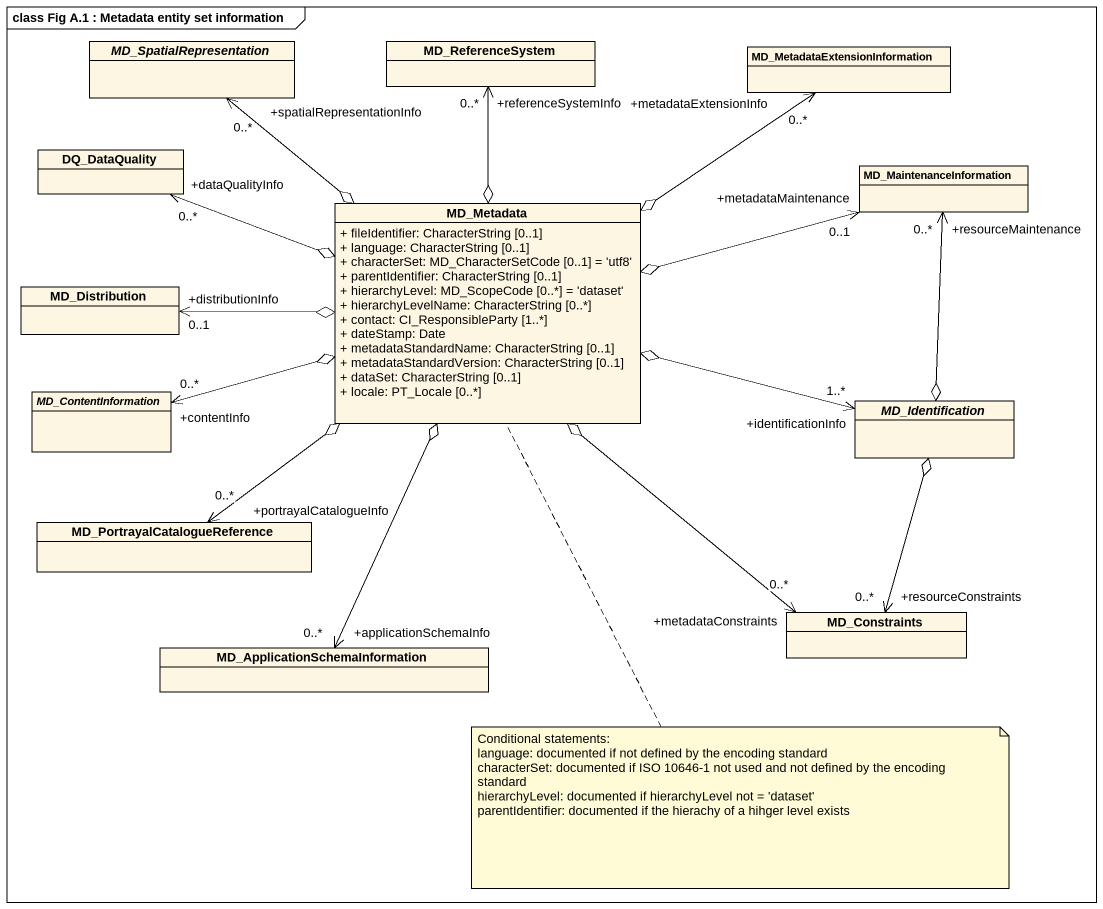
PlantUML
@startuml
mainframe class Fig A.1 : Metadata entity set information
hide circle
hide empty members
skinparam classAttributeIconSize 0
abstract class MD_SpatialRepresentation
class MD_ReferenceSystem
class "MD_MetadataExtensionInformation" as MD_MetadataExtensionInformat
class DQ_DataQuality
class MD_Metadata {
  + fileIdentifier: CharacterString [0..1]
  + language: CharacterString [0..1]
  + characterSet: MD_CharacterSetCode [0..1] = 'utf8'
  + parentIdentifier: CharacterString [0..1]
  + hierarchyLevel: MD_ScopeCode [0..*] = 'dataset'
  + hierarchyLevelName: CharacterString [0..*]
  + contact: CI_ResponsibleParty [1..*]
  + dateStamp: Date
  + metadataStandardName: CharacterString [0..1]
  + metadataStandardVersion: CharacterString [0..1]
  + dataSet: CharacterString [0..1]
  + locale: PT_Locale [0..*]
}
class MD_MaintenanceInformation
class MD_Distribution
abstract class MD_ContentInformation
abstract class MD_Identification
class "MD_PortrayalCatalogueReference" as MD_PortrayalCatalogueReferen
class MD_Constraints
class "MD_ApplicationSchemaInformation" as MD_ApplicationSchemaInformat
MD_SpatialRepresentation "+spatialRepresentationInfo\n0..*" <--o MD_Metadata
DQ_DataQuality "+dataQualityInfo\n0..*" <-right-o MD_Metadata
MD_Metadata o-up-> "+referenceSystemInfo\n0..*" MD_ReferenceSystem
MD_Metadata o-up-> "+metadataExtensionInfo\n0..*" MD_MetadataExtensionInformat
MD_Metadata o-left-> "+distributionInfo\n0..1" MD_Distribution
MD_Metadata o-left-> "+contentInfo\n0..*" MD_ContentInformation
MD_Metadata o--> "+portrayalCatalogueInfo\n0..*" MD_PortrayalCatalogueReferen
MD_MaintenanceInformation "+metadataMaintenance\n0..1" <-left-o MD_Metadata
MD_Identification "+identificationInfo\n1..*" <-left-o MD_Metadata
MD_Identification o-up-> "+resourceMaintenance\n0..*" MD_MaintenanceInformation
MD_Constraints "+metadataConstraints\n0..*" <-up-o MD_Metadata
MD_Constraints "+resourceConstraints\n0..*" <-up-o MD_Identification
MD_ApplicationSchemaInformat "+applicationSchemaInfo\n0..*" <-up-o MD_Metadata
note bottom of MD_Metadata
  Conditional statements:
  language: documented if not defined by the encoding standard
  characterSet: documented if ISO 10646-1 not used and not defined by the encoding standard
  hierarchyLevel: documented if hierarchyLevel not = 'dataset'
  parentIdentifier: documented if the hierachy of a hihger level exists
end note
@enduml
